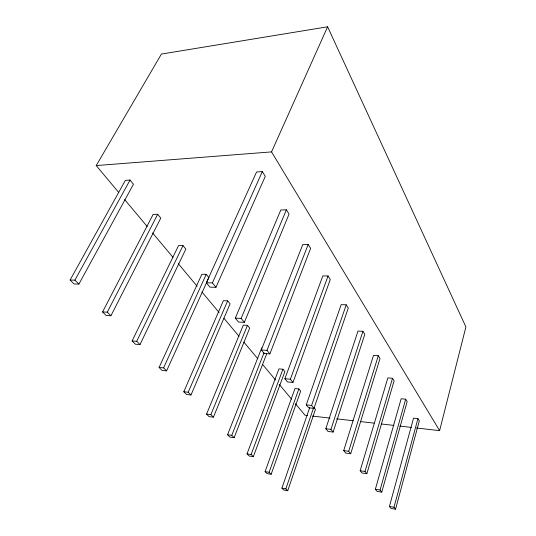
<?xml version="1.0" encoding="UTF-8"?>
<svg xmlns="http://www.w3.org/2000/svg" width="536" height="536" viewBox="0 0 536 536"><rect width="100%" height="100%" fill="white"/><g stroke="black" fill="none" stroke-linecap="round" stroke-linejoin="round"><path stroke-width="0.8" d="M416.351 427.983L439.614 430.649L465.905 326.933L327.61 26.8L161.41 54.062L96.219 165.57L118.764 192.525M395.568 509.2L419.32 420.827L417.926 418.623L413.531 418.147L389.411 506.473L391.005 508.416L395.568 509.2L393.993 507.25L389.411 506.473M393.993 507.25L417.926 418.623M381.766 492.142L407.172 401.551L405.678 399.186L401.163 398.75L375.347 489.288L377.069 491.385L381.766 492.142L380.064 490.045L375.347 489.288M380.064 490.045L405.678 399.186M366.852 473.724L394.114 380.821L392.506 378.269L387.856 377.887L360.159 470.722L362.021 472.993L366.852 473.724L365.016 471.446L360.159 470.722M365.016 471.446L392.506 378.269M350.698 453.758L380.031 358.47L378.295 355.716L373.512 355.388L343.703 450.608L345.72 453.074L350.698 453.758L348.702 451.292L343.703 450.608M348.702 451.292L378.295 355.716M333.131 432.063L364.802 334.297L362.919 331.315L357.994 331.06L325.808 428.74L327.999 431.42L333.131 432.063L330.96 429.37L325.808 428.74M330.96 429.37L362.919 331.315M313.969 408.385L348.279 308.073L346.236 304.823L341.164 304.656L306.277 404.874L308.676 407.809L313.969 408.385L311.59 405.444L306.277 404.874M309.674 407.722L281.916 488.162L283.825 490.038L287.745 490.715L315.443 409.444L313.748 407.347M287.745 490.715L285.849 488.832L313.48 408.137M311.59 405.444L346.236 304.823M271.149 474.293L300.669 391.166L298.86 388.928L294.968 388.553L265.092 471.633L267.142 473.65L271.149 474.293L269.112 472.276L265.092 471.633M269.112 472.276L298.86 388.928M292.978 382.449L330.29 279.517L328.059 275.98L322.826 275.906L284.884 378.731L287.517 381.947L292.978 382.449L290.365 379.22L284.884 378.731M290.365 379.22L328.059 275.98M253.334 456.665L284.871 371.615L282.928 369.217L278.948 368.889L247.022 453.878L249.227 456.042L253.334 456.665L251.136 454.495L247.022 453.878M251.136 454.495L282.928 369.217M269.883 353.914L310.632 248.315L308.193 244.436L302.793 244.49L261.34 349.961L264.248 353.505L269.883 353.914L266.995 350.35L261.34 349.961M266.995 350.35L308.193 244.436M261.769 347.804L227.565 434.763L229.944 437.101L234.145 437.678L266.72 353.76M234.145 437.678L231.78 435.339L264.02 352.755M213.429 417.182L249.716 328.119L247.471 325.345L243.304 325.131L206.561 414.127L209.127 416.646L213.429 417.182L210.869 414.65L206.561 414.127M210.869 414.65L247.471 325.345M244.349 322.364L289.065 214.078L286.378 209.81L280.804 210.005L235.311 318.15L238.527 322.076L244.349 322.364L241.153 318.418L235.311 318.15M241.153 318.418L286.378 209.81M190.99 394.985L230.078 303.832L227.659 300.837L223.398 300.689L183.808 391.769L186.588 394.503L190.99 394.985L188.216 392.238L183.808 391.769M188.216 392.238L227.659 300.837M215.968 287.303L265.286 176.337L262.318 171.62L256.563 171.989L206.373 282.787L209.958 287.162L215.968 287.303L212.41 282.908L206.373 282.787M439.614 430.649L271.544 151.896L327.61 26.8M212.41 282.908L262.318 171.62M166.609 370.858L208.859 277.574L206.239 274.332L201.871 274.271L159.078 367.468L162.107 370.45L166.609 370.858L163.587 367.877L159.078 367.468M163.587 367.877L206.239 274.332M140.017 344.554L185.845 249.099L182.997 245.575L178.528 245.615L132.104 340.97L135.42 344.226L140.017 344.554L136.72 341.291L132.104 340.97M136.72 341.291L182.997 245.575M110.912 315.758L160.793 218.112L157.691 214.266L153.122 214.427L102.57 311.952L106.208 315.523L110.912 315.758L107.287 312.173L102.57 311.952M107.287 312.173L157.691 214.266M78.899 284.087L133.444 184.263L130.04 180.062L125.37 180.357L70.095 280.04L74.095 283.973L78.899 284.087L74.906 280.14L70.095 280.04M74.906 280.14L130.04 180.062M96.219 165.57L271.544 151.896M307.517 415.507L305.024 415.226L295.363 403.668M312.501 416.083L329.948 418.08M336.595 418.844L353.211 420.747M360.688 421.604L373.981 423.125M381.458 423.983L393.92 425.417M399.735 426.08L411.367 427.413M227.565 434.763L231.78 435.339M281.916 488.162L285.849 488.832M124.667 199.586L147.212 226.54M152.579 232.959L172.981 257.347M178.347 263.766L197.134 286.224M201.965 291.999L219.144 312.542M223.974 318.317L239.002 336.286M243.833 342.062L257.789 358.745M262.62 364.52L275.504 379.923M279.263 384.419L291.604 399.179"/></g></svg>
